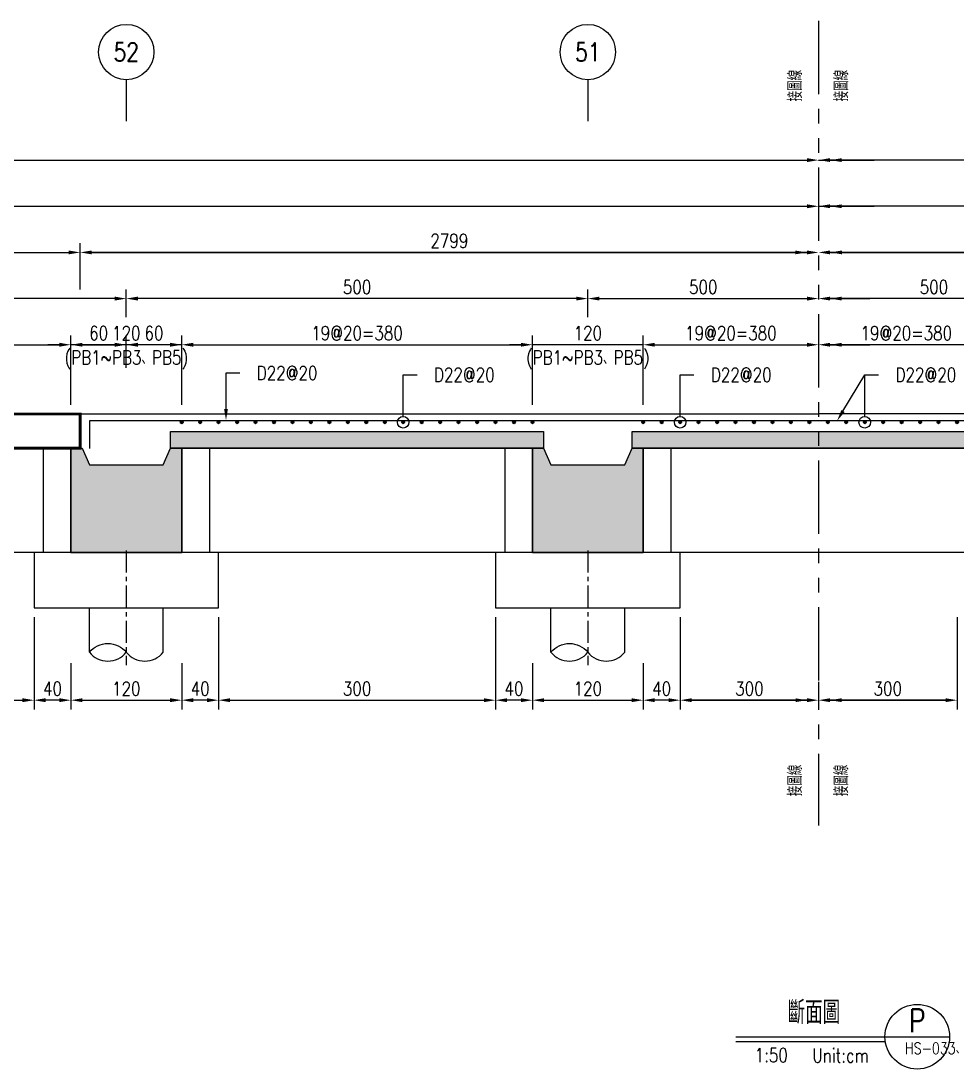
# Model space of a CAD drawing. Extents: x -791 to 13121, y -31587 to 2944.
# Drawn here: x 8910 to 9924, y -24120 to -22985 of the extents above; entities that cross this region are included whole.
import ezdxf
from ezdxf import colors
from ezdxf.entities.mleader import LeaderData, LeaderLine
from ezdxf.enums import TextEntityAlignment as Align
from ezdxf.math import Vec2, Vec3

# ---------------------------------------------------------------- set-up
doc = ezdxf.new("R2010")
doc.units = 0
doc.header["$LTSCALE"] = 0.05
for name, pattern in [('CENTER', [50.8, 31.75, -6.35, 6.35, -6.35]), ('DASHED', [19.05, 12.7, -6.35]), ('PHANTOM', [63.5, 31.75, -6.35, 6.35, -6.35, 6.35, -6.35])]:
    doc.linetypes.add(name, pattern=pattern)
doc.layers.get('0').update_dxf_attribs({"linetype": 'CONTINUOUS'})
doc.layers.get('Defpoints').update_dxf_attribs({"linetype": 'CONTINUOUS'})
for name, color, linetype in [('HB_0', 7, 'CONTINUOUS'), ('HB_DIM', 1, 'CONTINUOUS'), ('HB_ReBar', 3, 'CONTINUOUS'), ('HB_SYMBOLS', 7, 'CONTINUOUS'), ('HB_TXT_CTEXT', 2, 'CONTINUOUS'), ('底圖', 7, 'CONTINUOUS'), ('預鑄梁', 4, 'CONTINUOUS'), ('預鑄版_HATCH', 253, 'CONTINUOUS')]:
    doc.layers.add(name, color=color, linetype=linetype)
doc.styles.get("Standard").update_dxf_attribs({"font": 'ROMANS.shx', "width": 0.8, "bigfont": 'lchinap.shx'})
doc.dimstyles.new('50cm', dxfattribs={"dimscale": 5, "dimtxt": 3, "dimasz": 2.5, "dimexe": 2, "dimexo": 2, "dimgap": 1, "dimtad": 1, "dimdsep": 46, "dimtxsty": 'Standard', "dimcen": 0, "dimclrt": 2, "dimadec": 0, "dimazin": 0, "dimtfac": 1, "dimtix": 1, "dimtmove": 2, "dimatfit": 3, "dimfxl": 0, "dimtolj": 1, "dimtzin": 0, "dimarcsym": 0})

# ---------------------------------------------------------------- blocks, each defined once
blk = doc.blocks.new('gr_t')
at = {"layer": 'HB_SYMBOLS', "color": 4, "linetype": 'Continuous'}
blk.add_line((0, -6), (0, -15), dxfattribs=at)
blk.add_circle((0, 0), 6, dxfattribs=at)
at = {"layer": 'HB_SYMBOLS', "color": 4, "linetype": 'Continuous', "width": 0.8}
blk.add_attdef('A', text='', height=4.5, dxfattribs=at).set_placement((0, 0), align=Align.MIDDLE)
blk = doc.blocks.new('*D2176')
at = {"layer": 'Defpoints', "color": 0}
for p in [(0, 375), (-2500, 171.2), (0, 150)]:
    blk.add_point(p, dxfattribs=at)
at = {"layer": 'HB_DIM', "color": 0, "lineweight": -2}
for p, q in [((-2500, 181.2), (-2500, 385)), ((-2487.5, 375), (-12.5, 375))]:
    blk.add_line(p, q, dxfattribs=at)
at = {"layer": 'HB_DIM', "color": 0}
for points in [[(-2487.5, 377.1), (-2487.5, 372.9), (-2500, 375)], [(-12.5, 377.1), (-12.5, 372.9), (0, 375)]]:
    blk.add_solid(points, dxfattribs=at)
at = {"layer": 'HB_DIM', "color": 2, "insert": (-1270, 387.5), "char_height": 15, "attachment_point": 5}
blk.add_mtext('\\A1;4499', dxfattribs=at)
blk = doc.blocks.new('*D2177')
at = {"layer": 'Defpoints', "color": 0}
for p in [(0, 425), (-2500, 171.2), (0, 150)]:
    blk.add_point(p, dxfattribs=at)
at = {"layer": 'HB_DIM', "color": 0, "lineweight": -2}
for p, q in [((-2500, 181.2), (-2500, 435)), ((-2487.5, 425), (-12.5, 425))]:
    blk.add_line(p, q, dxfattribs=at)
at = {"layer": 'HB_DIM', "color": 0}
for points in [[(-2487.5, 427.1), (-2487.5, 422.9), (-2500, 425)], [(-12.5, 427.1), (-12.5, 422.9), (0, 425)]]:
    blk.add_solid(points, dxfattribs=at)
at = {"layer": 'HB_DIM', "color": 2, "insert": (-1269.5, 437.5), "char_height": 15, "attachment_point": 5}
blk.add_mtext('\\A1;4500', dxfattribs=at)
blk = doc.blocks.new('預鑄樁帽2x2')
at = {"layer": 'HB_0'}
blk.add_lwpolyline([(-100, 0), (100, 0), (100, 60), (-100, 60)], close=True, dxfattribs=at)
blk = doc.blocks.new('PS57')
at = {"layer": '預鑄版_HATCH', "linetype": 'Continuous'}
h = blk.add_hatch(color=256, dxfattribs=at)
h.dxf.hatch_style = 2
h.paths.add_polyline_path([(0, 18), (404, 18), (404, 0), (0, 0)])
at = {"layer": 'HB_0', "color": 7, "linetype": 'Continuous'}
blk.add_lwpolyline([(0, 18), (404, 18), (404, 0), (0, 0)], close=True, dxfattribs=at)
blk = doc.blocks.new('*D2179')
at = {"layer": 'Defpoints', "color": 0}
for p in [(-310, 225), (-690, 150), (-310, 150)]:
    blk.add_point(p, dxfattribs=at)
at = {"layer": 'HB_DIM', "color": 0, "lineweight": -2}
for p, q in [((-690, 160), (-690, 235)), ((-310, 160), (-310, 235)), ((-677.5, 225), (-322.5, 225))]:
    blk.add_line(p, q, dxfattribs=at)
at = {"layer": 'HB_DIM', "color": 0}
for points in [[(-677.5, 227.1), (-677.5, 222.9), (-690, 225)], [(-322.5, 227.1), (-322.5, 222.9), (-310, 225)]]:
    blk.add_solid(points, dxfattribs=at)
at = {"layer": 'HB_DIM', "color": 2, "insert": (-500, 237.5), "char_height": 15, "attachment_point": 5}
blk.add_mtext('\\A1;19@20=380', dxfattribs=at)
blk = doc.blocks.new('*D2180')
at = {"layer": 'Defpoints', "color": 0}
for p in [(-750, 225), (-750, 190), (-690, 150)]:
    blk.add_point(p, dxfattribs=at)
at = {"layer": 'HB_DIM', "color": 0, "lineweight": -2}
for p, q in [((-750, 200), (-750, 235)), ((-690, 160), (-690, 235)), ((-702.5, 225), (-737.5, 225))]:
    blk.add_line(p, q, dxfattribs=at)
at = {"layer": 'HB_DIM', "color": 0}
for points in [[(-737.5, 227.1), (-737.5, 222.9), (-750, 225)], [(-702.5, 227.1), (-702.5, 222.9), (-690, 225)]]:
    blk.add_solid(points, dxfattribs=at)
at = {"layer": 'HB_DIM', "color": 2, "insert": (-720, 237.5), "char_height": 15, "attachment_point": 5}
blk.add_mtext('\\A1;60', dxfattribs=at)
blk = doc.blocks.new('*D2181')
at = {"layer": 'Defpoints', "color": 0}
for p in [(-810, 225), (-1190, 150), (-810, 150)]:
    blk.add_point(p, dxfattribs=at)
at = {"layer": 'HB_DIM', "color": 0, "lineweight": -2}
for p, q in [((-1190, 160), (-1190, 235)), ((-810, 160), (-810, 235)), ((-1177.5, 225), (-822.5, 225))]:
    blk.add_line(p, q, dxfattribs=at)
at = {"layer": 'HB_DIM', "color": 0}
for points in [[(-1177.5, 227.1), (-1177.5, 222.9), (-1190, 225)], [(-822.5, 227.1), (-822.5, 222.9), (-810, 225)]]:
    blk.add_solid(points, dxfattribs=at)
at = {"layer": 'HB_DIM', "color": 2, "insert": (-1000, 237.5), "char_height": 15, "attachment_point": 5}
blk.add_mtext('\\A1;380', dxfattribs=at)
blk = doc.blocks.new('*D2182')
at = {"layer": 'Defpoints', "color": 0}
for p in [(-750, 225), (-750, 190), (-810, 150)]:
    blk.add_point(p, dxfattribs=at)
at = {"layer": 'HB_DIM', "color": 0, "lineweight": -2}
for p, q in [((-810, 160), (-810, 235)), ((-750, 200), (-750, 235)), ((-797.5, 225), (-762.5, 225))]:
    blk.add_line(p, q, dxfattribs=at)
at = {"layer": 'HB_DIM', "color": 0}
for points in [[(-797.5, 227.1), (-797.5, 222.9), (-810, 225)], [(-762.5, 227.1), (-762.5, 222.9), (-750, 225)]]:
    blk.add_solid(points, dxfattribs=at)
at = {"layer": 'HB_DIM', "color": 2, "insert": (-780, 237.5), "char_height": 15, "attachment_point": 5}
blk.add_mtext('\\A1;60', dxfattribs=at)
blk = doc.blocks.new('ReBarPoint')
at = {"layer": 'HB_0'}
h = blk.add_hatch(color=0, dxfattribs=at)
h.dxf.hatch_style = 1
edge = h.paths.add_edge_path()
edge.add_arc((0, 0), 1.5, 0, 360)
at = {"layer": 'HB_ReBar', "color": 0}
blk.add_circle((0, 0), 1.5, dxfattribs=at)
blk = doc.blocks.new('_DotBlank')
at = {"color": 0, "linetype": 'ByBlock', "lineweight": -2}
blk.add_line((-0.5, 0), (-1, 0), dxfattribs=at)
blk.add_circle((0, 0), 0.5, dxfattribs=at)
blk = doc.blocks.new('*D2185')
at = {"layer": 'Defpoints', "color": 0}
for p in [(-650, -60), (-350, -60), (-350, -160)]:
    blk.add_point(p, dxfattribs=at)
at = {"layer": 'HB_DIM', "color": 0, "lineweight": -2}
for p, q in [((-650, -70), (-650, -170)), ((-350, -70), (-350, -170)), ((-637.5, -160), (-362.5, -160))]:
    blk.add_line(p, q, dxfattribs=at)
at = {"layer": 'HB_DIM', "color": 0}
for points in [[(-637.5, -157.9), (-637.5, -162.1), (-650, -160)], [(-362.5, -157.9), (-362.5, -162.1), (-350, -160)]]:
    blk.add_solid(points, dxfattribs=at)
at = {"layer": 'HB_DIM', "color": 2, "insert": (-500, -147.5), "char_height": 15, "attachment_point": 5}
blk.add_mtext('\\A1;300', dxfattribs=at)
blk = doc.blocks.new('*D2192')
at = {"layer": 'Defpoints', "color": 0}
for p in [(0, 225), (0, 225), (-190, 150)]:
    blk.add_point(p, dxfattribs=at)
at = {"layer": 'HB_DIM', "color": 0, "lineweight": -2}
for p, q in [((-190, 160), (-190, 235)), ((-177.5, 225), (-12.5, 225))]:
    blk.add_line(p, q, dxfattribs=at)
at = {"layer": 'HB_DIM', "color": 0}
for points in [[(-177.5, 227.1), (-177.5, 222.9), (-190, 225)], [(-12.5, 227.1), (-12.5, 222.9), (0, 225)]]:
    blk.add_solid(points, dxfattribs=at)
at = {"layer": 'HB_DIM', "color": 2, "insert": (-95, 237.5), "char_height": 15, "attachment_point": 5}
blk.add_mtext('\\A1;19@20=380', dxfattribs=at)
blk = doc.blocks.new('*D2193')
at = {"layer": 'Defpoints', "color": 0}
for p in [(-150, -60), (0, -160), (0, -160)]:
    blk.add_point(p, dxfattribs=at)
at = {"layer": 'HB_DIM', "color": 0, "lineweight": -2}
for p, q in [((-150, -70), (-150, -170)), ((-137.5, -160), (-12.5, -160))]:
    blk.add_line(p, q, dxfattribs=at)
at = {"layer": 'HB_DIM', "color": 0}
for points in [[(-137.5, -157.9), (-137.5, -162.1), (-150, -160)], [(-12.5, -157.9), (-12.5, -162.1), (0, -160)]]:
    blk.add_solid(points, dxfattribs=at)
at = {"layer": 'HB_DIM', "color": 2, "insert": (-75, -147.5), "char_height": 15, "attachment_point": 5}
blk.add_mtext('\\A1;300', dxfattribs=at)
blk = doc.blocks.new('PB2')
at = {"layer": 'HB_0'}
h = blk.add_hatch(color=253, dxfattribs=at)
h.dxf.hatch_style = 1
h.paths.add_polyline_path([(0, 0), (0, 113), (12, 113), (20, 95), (100, 95), (108, 113), (120, 113), (120, 0)])
at = {"layer": '預鑄梁'}
blk.add_lwpolyline([(0, 0), (0, 113), (12, 113), (20, 95), (100, 95), (108, 113), (120, 113), (120, 0), (0, 0)], dxfattribs=at)
blk = doc.blocks.new('*D2196')
at = {"layer": 'Defpoints', "color": 0}
for p in [(-800, 325), (-800, 275), (-2500, 171.2)]:
    blk.add_point(p, dxfattribs=at)
at = {"layer": 'HB_DIM', "color": 0, "lineweight": -2}
for p, q in [((-2500, 181.2), (-2500, 335)), ((-800, 285), (-800, 335)), ((-2487.5, 325), (-812.5, 325))]:
    blk.add_line(p, q, dxfattribs=at)
at = {"layer": 'HB_DIM', "color": 0}
for points in [[(-2487.5, 327.1), (-2487.5, 322.9), (-2500, 325)], [(-812.5, 327.1), (-812.5, 322.9), (-800, 325)]]:
    blk.add_solid(points, dxfattribs=at)
at = {"layer": 'HB_DIM', "color": 2, "insert": (-1650, 341.9), "char_height": 15, "attachment_point": 5}
blk.add_mtext('\\A1;1700(預打段)', dxfattribs=at)
blk = doc.blocks.new('*D2197')
at = {"layer": 'Defpoints', "color": 0}
for p in [(0, 325), (-800, 275), (0, 275)]:
    blk.add_point(p, dxfattribs=at)
at = {"layer": 'HB_DIM', "color": 0, "lineweight": -2}
for p, q in [((-800, 285), (-800, 335)), ((-787.5, 325), (-12.5, 325))]:
    blk.add_line(p, q, dxfattribs=at)
at = {"layer": 'HB_DIM', "color": 0}
for points in [[(-787.5, 327.1), (-787.5, 322.9), (-800, 325)], [(-12.5, 327.1), (-12.5, 322.9), (0, 325)]]:
    blk.add_solid(points, dxfattribs=at)
at = {"layer": 'HB_DIM', "color": 2, "insert": (-400, 337.5), "char_height": 15, "attachment_point": 5}
blk.add_mtext('\\A1;2799', dxfattribs=at)
blk = doc.blocks.new('*D2198')
at = {"layer": 'Defpoints', "color": 0}
for p in [(-1150, -60), (-850, -60), (-850, -160)]:
    blk.add_point(p, dxfattribs=at)
at = {"layer": 'HB_DIM', "color": 0, "lineweight": -2}
for p, q in [((-1150, -70), (-1150, -170)), ((-850, -70), (-850, -170)), ((-1137.5, -160), (-862.5, -160))]:
    blk.add_line(p, q, dxfattribs=at)
at = {"layer": 'HB_DIM', "color": 0}
for points in [[(-1137.5, -157.9), (-1137.5, -162.1), (-1150, -160)], [(-862.5, -157.9), (-862.5, -162.1), (-850, -160)]]:
    blk.add_solid(points, dxfattribs=at)
at = {"layer": 'HB_DIM', "color": 2, "insert": (-1000, -147.5), "char_height": 15, "attachment_point": 5}
blk.add_mtext('\\A1;300', dxfattribs=at)
blk = doc.blocks.new('*D2209')
at = {"layer": 'Defpoints', "color": 0}
for p in [(-750, 275), (-750, 245), (-250, 245)]:
    blk.add_point(p, dxfattribs=at)
at = {"layer": 'HB_DIM', "color": 0, "lineweight": -2}
for p, q in [((-750, 255), (-750, 285)), ((-250, 255), (-250, 285)), ((-262.5, 275), (-737.5, 275))]:
    blk.add_line(p, q, dxfattribs=at)
at = {"layer": 'HB_DIM', "color": 0}
for points in [[(-737.5, 277.1), (-737.5, 272.9), (-750, 275)], [(-262.5, 277.1), (-262.5, 272.9), (-250, 275)]]:
    blk.add_solid(points, dxfattribs=at)
at = {"layer": 'HB_DIM', "color": 2, "insert": (-500, 287.5), "char_height": 15, "attachment_point": 5}
blk.add_mtext('\\A1;500', dxfattribs=at)
blk = doc.blocks.new('*D2210')
at = {"layer": 'Defpoints', "color": 0}
for p in [(-1250, 275), (-1250, 245), (-750, 245)]:
    blk.add_point(p, dxfattribs=at)
at = {"layer": 'HB_DIM', "color": 0, "lineweight": -2}
for p, q in [((-1250, 255), (-1250, 285)), ((-750, 255), (-750, 285)), ((-762.5, 275), (-1237.5, 275))]:
    blk.add_line(p, q, dxfattribs=at)
at = {"layer": 'HB_DIM', "color": 0}
for points in [[(-1237.5, 277.1), (-1237.5, 272.9), (-1250, 275)], [(-762.5, 277.1), (-762.5, 272.9), (-750, 275)]]:
    blk.add_solid(points, dxfattribs=at)
at = {"layer": 'HB_DIM', "color": 2, "insert": (-1000, 287.5), "char_height": 15, "attachment_point": 5}
blk.add_mtext('\\A1;500', dxfattribs=at)
blk = doc.blocks.new('*D2213')
at = {"layer": 'Defpoints', "color": 0}
for p in [(0, 275), (0, 275), (-250, 245)]:
    blk.add_point(p, dxfattribs=at)
at = {"layer": 'HB_DIM', "color": 0, "lineweight": -2}
for p, q in [((-250, 255), (-250, 285)), ((-237.5, 275), (-12.5, 275))]:
    blk.add_line(p, q, dxfattribs=at)
at = {"layer": 'HB_DIM', "color": 0}
for points in [[(-237.5, 277.1), (-237.5, 272.9), (-250, 275)], [(-12.5, 277.1), (-12.5, 272.9), (0, 275)]]:
    blk.add_solid(points, dxfattribs=at)
at = {"layer": 'HB_DIM', "color": 2, "insert": (-125, 287.5), "char_height": 15, "attachment_point": 5}
blk.add_mtext('\\A1;500', dxfattribs=at)
blk = doc.blocks.new('*D2217')
at = {"layer": 'Defpoints', "color": 0}
for p in [(-810, 225), (-810, 150), (-690, 150)]:
    blk.add_point(p, dxfattribs=at)
at = {"layer": 'HB_DIM', "color": 0, "lineweight": -2}
for p, q in [((-810, 160), (-810, 235)), ((-690, 160), (-690, 235)), ((-822.5, 225), (-835, 225)), ((-690, 225), (-810, 225)), ((-677.5, 225), (-665, 225))]:
    blk.add_line(p, q, dxfattribs=at)
at = {"layer": 'HB_DIM', "color": 0}
for points in [[(-822.5, 227.1), (-822.5, 222.9), (-810, 225)], [(-677.5, 227.1), (-677.5, 222.9), (-690, 225)]]:
    blk.add_solid(points, dxfattribs=at)
at = {"layer": 'HB_DIM', "color": 2, "char_height": 15, "attachment_point": 5}
for s, insert in [('\\A1;120', (-750, 237.5)), ('\\A1;(PB1~PB3、PB5)', (-750, 208.6))]:
    blk.add_mtext(s, dxfattribs=dict(at, insert=insert))
blk = doc.blocks.new('*D2218')
at = {"layer": 'Defpoints', "color": 0}
for p in [(-310, 225), (-310, 150), (-190, 150)]:
    blk.add_point(p, dxfattribs=at)
at = {"layer": 'HB_DIM', "color": 0, "lineweight": -2}
for p, q in [((-310, 160), (-310, 235)), ((-190, 160), (-190, 235)), ((-322.5, 225), (-335, 225)), ((-190, 225), (-310, 225)), ((-177.5, 225), (-165, 225))]:
    blk.add_line(p, q, dxfattribs=at)
at = {"layer": 'HB_DIM', "color": 0}
for points in [[(-322.5, 227.1), (-322.5, 222.9), (-310, 225)], [(-177.5, 227.1), (-177.5, 222.9), (-190, 225)]]:
    blk.add_solid(points, dxfattribs=at)
at = {"layer": 'HB_DIM', "color": 2, "char_height": 15, "attachment_point": 5}
for s, insert in [('\\A1;120', (-250, 237.5)), ('\\A1;(PB1~PB3、PB5)', (-250, 208.6))]:
    blk.add_mtext(s, dxfattribs=dict(at, insert=insert))
blk = doc.blocks.new('80cm直樁')
at = {"layer": 'HB_0', "linetype": 'Continuous'}
for p, q in [((-40, -48.1), (-40, 0)), ((40, -48.1), (40, 0))]:
    blk.add_line(p, q, dxfattribs=at)
for points in [[(-40, -48.1, -0.48), (0, -48.1, 0.48), (40, -48.1, 0.48)], [(-40, -48.1, 0.48), (0, -48.1, 0.48)]]:
    blk.add_lwpolyline(points, format="xyb", dxfattribs=at)
at = {"layer": 'HB_DIM', "color": 1, "linetype": 'CENTER', "ltscale": 15}
blk.add_line((0, 62.2), (0, -62.2), dxfattribs=at)
blk = doc.blocks.new('*D2225')
at = {"layer": 'Defpoints', "color": 0}
for p in [(-810, -110), (-690, -110), (-690, -160)]:
    blk.add_point(p, dxfattribs=at)
at = {"layer": 'HB_DIM', "color": 0, "lineweight": -2}
for p, q in [((-810, -120), (-810, -170)), ((-690, -120), (-690, -170)), ((-797.5, -160), (-702.5, -160))]:
    blk.add_line(p, q, dxfattribs=at)
at = {"layer": 'HB_DIM', "color": 0}
for points in [[(-797.5, -157.9), (-797.5, -162.1), (-810, -160)], [(-702.5, -157.9), (-702.5, -162.1), (-690, -160)]]:
    blk.add_solid(points, dxfattribs=at)
at = {"layer": 'HB_DIM', "color": 2, "insert": (-750, -147.5), "char_height": 15, "attachment_point": 5}
blk.add_mtext('\\A1;120', dxfattribs=at)
blk = doc.blocks.new('*D2226')
at = {"layer": 'Defpoints', "color": 0}
for p in [(-650, -60), (-690, -110), (-690, -160)]:
    blk.add_point(p, dxfattribs=at)
at = {"layer": 'HB_DIM', "color": 0, "lineweight": -2}
for p, q in [((-650, -70), (-650, -170)), ((-690, -120), (-690, -170)), ((-662.5, -160), (-677.5, -160))]:
    blk.add_line(p, q, dxfattribs=at)
at = {"layer": 'HB_DIM', "color": 0}
for points in [[(-677.5, -157.9), (-677.5, -162.1), (-690, -160)], [(-662.5, -157.9), (-662.5, -162.1), (-650, -160)]]:
    blk.add_solid(points, dxfattribs=at)
at = {"layer": 'HB_DIM', "color": 2, "insert": (-670, -147.5), "char_height": 15, "attachment_point": 5}
blk.add_mtext('\\A1;40', dxfattribs=at)
blk = doc.blocks.new('*D2227')
at = {"layer": 'Defpoints', "color": 0}
for p in [(-850, -60), (-810, -110), (-850, -160)]:
    blk.add_point(p, dxfattribs=at)
at = {"layer": 'HB_DIM', "color": 0, "lineweight": -2}
for p, q in [((-850, -70), (-850, -170)), ((-810, -120), (-810, -170)), ((-822.5, -160), (-837.5, -160))]:
    blk.add_line(p, q, dxfattribs=at)
at = {"layer": 'HB_DIM', "color": 0}
for points in [[(-837.5, -157.9), (-837.5, -162.1), (-850, -160)], [(-822.5, -157.9), (-822.5, -162.1), (-810, -160)]]:
    blk.add_solid(points, dxfattribs=at)
at = {"layer": 'HB_DIM', "color": 2, "insert": (-830, -147.5), "char_height": 15, "attachment_point": 5}
blk.add_mtext('\\A1;40', dxfattribs=at)
blk = doc.blocks.new('*D2228')
at = {"layer": 'Defpoints', "color": 0}
for p in [(-310, -110), (-190, -110), (-190, -160)]:
    blk.add_point(p, dxfattribs=at)
at = {"layer": 'HB_DIM', "color": 0, "lineweight": -2}
for p, q in [((-310, -120), (-310, -170)), ((-190, -120), (-190, -170)), ((-297.5, -160), (-202.5, -160))]:
    blk.add_line(p, q, dxfattribs=at)
at = {"layer": 'HB_DIM', "color": 0}
for points in [[(-297.5, -157.9), (-297.5, -162.1), (-310, -160)], [(-202.5, -157.9), (-202.5, -162.1), (-190, -160)]]:
    blk.add_solid(points, dxfattribs=at)
at = {"layer": 'HB_DIM', "color": 2, "insert": (-250, -147.5), "char_height": 15, "attachment_point": 5}
blk.add_mtext('\\A1;120', dxfattribs=at)
blk = doc.blocks.new('*D2229')
at = {"layer": 'Defpoints', "color": 0}
for p in [(-150, -60), (-190, -110), (-190, -160)]:
    blk.add_point(p, dxfattribs=at)
at = {"layer": 'HB_DIM', "color": 0, "lineweight": -2}
for p, q in [((-150, -70), (-150, -170)), ((-190, -120), (-190, -170)), ((-162.5, -160), (-177.5, -160))]:
    blk.add_line(p, q, dxfattribs=at)
at = {"layer": 'HB_DIM', "color": 0}
for points in [[(-177.5, -157.9), (-177.5, -162.1), (-190, -160)], [(-162.5, -157.9), (-162.5, -162.1), (-150, -160)]]:
    blk.add_solid(points, dxfattribs=at)
at = {"layer": 'HB_DIM', "color": 2, "insert": (-170, -147.5), "char_height": 15, "attachment_point": 5}
blk.add_mtext('\\A1;40', dxfattribs=at)
blk = doc.blocks.new('*D2230')
at = {"layer": 'Defpoints', "color": 0}
for p in [(-350, -60), (-310, -110), (-350, -160)]:
    blk.add_point(p, dxfattribs=at)
at = {"layer": 'HB_DIM', "color": 0, "lineweight": -2}
for p, q in [((-350, -70), (-350, -170)), ((-310, -120), (-310, -170)), ((-322.5, -160), (-337.5, -160))]:
    blk.add_line(p, q, dxfattribs=at)
at = {"layer": 'HB_DIM', "color": 0}
for points in [[(-337.5, -157.9), (-337.5, -162.1), (-350, -160)], [(-322.5, -157.9), (-322.5, -162.1), (-310, -160)]]:
    blk.add_solid(points, dxfattribs=at)
at = {"layer": 'HB_DIM', "color": 2, "insert": (-330, -147.5), "char_height": 15, "attachment_point": 5}
blk.add_mtext('\\A1;40', dxfattribs=at)
blk = doc.blocks.new('*D2242')
at = {"layer": 'Defpoints', "color": 0}
for p in [(0, 225), (0, 225), (190, 150)]:
    blk.add_point(p, dxfattribs=at)
at = {"layer": 'HB_DIM', "color": 0, "lineweight": -2}
for p, q in [((190, 160), (190, 235)), ((177.5, 225), (12.5, 225))]:
    blk.add_line(p, q, dxfattribs=at)
at = {"layer": 'HB_DIM', "color": 0}
for points in [[(12.5, 227.1), (12.5, 222.9), (0, 225)], [(177.5, 227.1), (177.5, 222.9), (190, 225)]]:
    blk.add_solid(points, dxfattribs=at)
at = {"layer": 'HB_DIM', "color": 2, "insert": (95, 237.5), "char_height": 15, "attachment_point": 5}
blk.add_mtext('\\A1;19@20=380', dxfattribs=at)
blk = doc.blocks.new('*D2243')
at = {"layer": 'Defpoints', "color": 0}
for p in [(150, -60), (0, -130), (0, -160)]:
    blk.add_point(p, dxfattribs=at)
at = {"layer": 'HB_DIM', "color": 0, "lineweight": -2}
for p, q in [((150, -70), (150, -170)), ((0, -140), (0, -170)), ((137.5, -160), (12.5, -160))]:
    blk.add_line(p, q, dxfattribs=at)
at = {"layer": 'HB_DIM', "color": 0}
for points in [[(12.5, -157.9), (12.5, -162.1), (0, -160)], [(137.5, -157.9), (137.5, -162.1), (150, -160)]]:
    blk.add_solid(points, dxfattribs=at)
at = {"layer": 'HB_DIM', "color": 2, "insert": (75, -147.5), "char_height": 15, "attachment_point": 5}
blk.add_mtext('\\A1;300', dxfattribs=at)
blk = doc.blocks.new('*D2244')
at = {"layer": 'Defpoints', "color": 0}
for p in [(0, 425), (0, 425), (2000, 375.1)]:
    blk.add_point(p, dxfattribs=at)
at = {"layer": 'HB_DIM', "color": 0, "lineweight": -2}
for p, q in [((2000, 385.1), (2000, 435)), ((1987.5, 425), (12.5, 425))]:
    blk.add_line(p, q, dxfattribs=at)
at = {"layer": 'HB_DIM', "color": 0}
for points in [[(12.5, 427.1), (12.5, 422.9), (0, 425)], [(1987.5, 427.1), (1987.5, 422.9), (2000, 425)]]:
    blk.add_solid(points, dxfattribs=at)
at = {"layer": 'HB_DIM', "color": 2, "insert": (1000, 437.5), "char_height": 15, "attachment_point": 5}
blk.add_mtext('\\A1;4500', dxfattribs=at)
blk = doc.blocks.new('*D2245')
at = {"layer": 'Defpoints', "color": 0}
for p in [(0, 375), (0, 375), (1999, 275.1)]:
    blk.add_point(p, dxfattribs=at)
at = {"layer": 'HB_DIM', "color": 0, "lineweight": -2}
for p, q in [((1986.5, 375), (12.5, 375)), ((1999, 285.1), (1999, 385))]:
    blk.add_line(p, q, dxfattribs=at)
at = {"layer": 'HB_DIM', "color": 0}
for points in [[(12.5, 377.1), (12.5, 372.9), (0, 375)], [(1986.5, 377.1), (1986.5, 372.9), (1999, 375)]]:
    blk.add_solid(points, dxfattribs=at)
at = {"layer": 'HB_DIM', "color": 2, "insert": (999.5, 387.5), "char_height": 15, "attachment_point": 5}
blk.add_mtext('\\A1;4499', dxfattribs=at)
blk = doc.blocks.new('*D2246')
at = {"layer": 'Defpoints', "color": 0}
for p in [(0, 325), (0, 275), (1999, 150)]:
    blk.add_point(p, dxfattribs=at)
at = {"layer": 'HB_DIM', "color": 0, "lineweight": -2}
for p, q in [((1999, 160), (1999, 335)), ((1986.5, 325), (12.5, 325))]:
    blk.add_line(p, q, dxfattribs=at)
at = {"layer": 'HB_DIM', "color": 0}
for points in [[(12.5, 327.1), (12.5, 322.9), (0, 325)], [(1986.5, 327.1), (1986.5, 322.9), (1999, 325)]]:
    blk.add_solid(points, dxfattribs=at)
at = {"layer": 'HB_DIM', "color": 2, "insert": (999.5, 337.5), "char_height": 15, "attachment_point": 5}
blk.add_mtext('\\A1;2799', dxfattribs=at)
blk = doc.blocks.new('*D2251')
at = {"layer": 'Defpoints', "color": 0}
for p in [(0, 275), (0, 275), (250, 222.5)]:
    blk.add_point(p, dxfattribs=at)
at = {"layer": 'HB_DIM', "color": 0, "lineweight": -2}
for p, q in [((250, 232.5), (250, 285)), ((237.5, 275), (12.5, 275))]:
    blk.add_line(p, q, dxfattribs=at)
at = {"layer": 'HB_DIM', "color": 0}
for points in [[(12.5, 277.1), (12.5, 272.9), (0, 275)], [(237.5, 277.1), (237.5, 272.9), (250, 275)]]:
    blk.add_solid(points, dxfattribs=at)
at = {"layer": 'HB_DIM', "color": 2, "insert": (125, 287.5), "char_height": 15, "attachment_point": 5}
blk.add_mtext('\\A1;500', dxfattribs=at)
blk = doc.blocks.new('CA')
at = {"layer": 'HB_SYMBOLS', "color": 3, "linetype": 'Continuous'}
blk.add_line((0, 0), (14, 0), dxfattribs=at)
at = {"layer": 'HB_SYMBOLS', "color": 4, "linetype": 'Continuous'}
blk.add_circle((7, 0), 7, dxfattribs=at)
at = {"layer": 'HB_SYMBOLS', "color": 3, "linetype": 'Continuous', "width": 0.8}
blk.add_attdef('A', text='', height=5, dxfattribs=at).set_placement((7, 3.5), align=Align.MIDDLE)
at = {"layer": 'HB_SYMBOLS', "color": 1, "linetype": 'Continuous', "width": 0.8}
blk.add_attdef('HB2002', text='', height=2.5, dxfattribs=at).set_placement((7, -2.5), align=Align.MIDDLE)
blk = doc.blocks.new('斷面圖P左')
at = {"layer": '預鑄版_HATCH', "linetype": 'Continuous'}
h = blk.add_hatch(color=256, dxfattribs=at)
h.dxf.hatch_style = 2
h.paths.add_polyline_path([(-202, 131), (-202, 113), (0, 113), (0, 131)])
at = {"layer": 'HB_0', "color": 252}
for p, q in [((-840, 113), (-840, 0)), ((-660, 113), (-660, 0)), ((-660, 113), (-660, 0)), ((-340, 113), (-340, 0)), ((-160, 113), (-160, 0))]:
    blk.add_line(p, q, dxfattribs=at)
at = {"layer": 'HB_0', "color": 1, "linetype": 'DASHED', "ltscale": 30, "const_width": 3}
blk.add_lwpolyline([(-800, 150), (-2500, 150), (-2500, 113), (-2298, 113), (-2202, 113), (-1798, 113), (-1702, 113), (-1298, 113), (-1202, 113), (-800, 113)], close=True, dxfattribs=at)
at = {"layer": 'HB_0'}
for points in [[(-2500, 114), (-2500, 150), (-800, 150)], [(0, 0), (-690, 0)]]:
    blk.add_lwpolyline(points, dxfattribs=at)
at = {"layer": 'HB_0', "color": 4}
for points in [[(-800, 113), (-800, 150), (0, 150)], [(-810, 112.5), (-810, 0), (-690, 0), (-690, 113), (-310, 113), (-310, 0), (-190, 0), (-190, 113), (0, 113)]]:
    blk.add_lwpolyline(points, dxfattribs=at)
at = {"layer": 'HB_0', "color": 7, "linetype": 'Continuous'}
blk.add_lwpolyline([(0, 113), (-202, 113), (-202, 131), (0, 131)], dxfattribs=at)
at = {"layer": 'HB_0'}
blk.add_lwpolyline([(-1190, 112.5), (-810, 112.5), (-810, 0), (-1190, 0)], close=True, dxfattribs=at)
at = {"layer": 'HB_DIM', "color": 4, "linetype": 'PHANTOM', "ltscale": 50}
blk.add_line((0, 575.713), (0, -295.713), dxfattribs=at)
at = {"layer": 'HB_ReBar'}
blk.add_lwpolyline([(0, 142.5), (-790, 142.5), (-790, 112.5)], dxfattribs=at)
at = {"layer": 'HB_0'}
for name, p in [('PS57', (-702, 113)), ('PB2', (-810, 0)), ('PB2', (-310, 0)), ('預鑄樁帽2x2', (-750, -60)), ('80cm直樁', (-750, -60)), ('預鑄樁帽2x2', (-250, -60)), ('80cm直樁', (-250, -60))]:
    blk.add_blockref(name, p, dxfattribs=at)
at = {"layer": 'HB_ReBar'}
for p in [(-690, 141), (-670, 141), (-650, 141), (-630, 141), (-610, 141), (-590, 141), (-570, 141), (-550, 141), (-530, 141), (-510, 141), (-490, 141), (-470, 141), (-450, 141), (-430, 141), (-410, 141), (-390, 141), (-370, 141), (-350, 141), (-330, 141), (-310, 141), (-190, 141), (-170, 141), (-150, 141), (-130, 141), (-110, 141), (-90, 141), (-70, 141), (-50, 141), (-30, 141), (-10, 141)]:
    blk.add_blockref('ReBarPoint', p, dxfattribs=at)
at = {"layer": '底圖'}
ref = blk.add_blockref('gr_t', (-750, 542.059), dxfattribs=dict(at, xscale=5, yscale=5, zscale=5))
ref.add_attrib('A', '52', dxfattribs={"layer": 'HB_SYMBOLS', "color": 4, "linetype": 'Continuous', "height": 20, "width": 0.8}).set_placement((-750, 542.059), align=Align.MIDDLE)
ref = blk.add_blockref('gr_t', (-250, 542.059), dxfattribs=dict(at, xscale=5, yscale=5, zscale=5))
ref.add_attrib('A', '51', dxfattribs={"layer": 'HB_SYMBOLS', "color": 4, "linetype": 'Continuous', "height": 20, "width": 0.8}).set_placement((-250, 542.059), align=Align.MIDDLE)
at = {"layer": 'HB_TXT_CTEXT', "linetype": 'Continuous', "width": 0.8}
for p in [(-26.189, 505.648, 0), (-26.189, -246.908, 0)]:
    blk.add_text('接圖線', height=15, rotation=90, dxfattribs=at).set_placement(p, align=Align.MIDDLE)
at = {"layer": 'HB_DIM'}
for base, text, picture, middle in [((0, 425), '4500', '*D2177', (-1269.52, 437.5)), ((0, 375), '4499', '*D2176', (-1270.02, 387.5))]:
    dim = blk.add_linear_dim(base=base, p1=(-2500, 171.247), p2=(0, 150), text=text, dimstyle='50cm', override={"dimse2": 1}, dxfattribs=at)
    dim.commit()
    dim.dimension.update_dxf_attribs({"geometry": picture, "text_midpoint": middle, "dimtype": 160})
for base, p1, p2, text, picture, middle in [((-800, 325), (-2500, 171.247), (-800, 275), '<>(預打段)', '*D2196', (-1650, 341.875)), ((0, 275), (-250, 245), (0, 275), '500', '*D2213', (-125, 287.5)), ((-310, 225), (-690, 150), (-310, 150), '19@20=<>', '*D2179', (-500, 237.5)), ((0, 225), (-190, 150), (0, 225), '19@20=380', '*D2192', (-95, 237.5)), ((0, -160), (-150, -60), (0, -160), '300', '*D2193', (-75, -147.5))]:
    dim = blk.add_linear_dim(base=base, p1=p1, p2=p2, text=text, dimstyle='50cm', dxfattribs=at)
    dim.commit()
    dim.dimension.update_dxf_attribs({"geometry": picture, "text_midpoint": middle})
dim = blk.add_linear_dim(base=(0, 325), p1=(-800, 275), p2=(0, 275), text='2799', dimstyle='50cm', override={"dimse2": 1}, dxfattribs=at)
dim.commit()
dim.dimension.update_dxf_attribs({"geometry": '*D2197', "text_midpoint": (-400, 337.5)})
for base, p1, p2, picture, middle in [((-1250, 275), (-750, 245), (-1250, 245), '*D2210', (-1000, 287.5)), ((-750, 275), (-250, 245), (-750, 245), '*D2209', (-500, 287.5)), ((-810, 225), (-1190, 150), (-810, 150), '*D2181', (-1000, 237.5)), ((-750, 225), (-810, 150), (-750, 190), '*D2182', (-780, 237.5)), ((-850, -160), (-1150, -60), (-850, -60), '*D2198', (-1000, -147.5)), ((-850, -160), (-810, -110), (-850, -60), '*D2227', (-830, -147.5)), ((-690, -160), (-650, -60), (-690, -110), '*D2226', (-670, -147.5)), ((-350, -160), (-650, -60), (-350, -60), '*D2185', (-500, -147.5)), ((-350, -160), (-310, -110), (-350, -60), '*D2230', (-330, -147.5)), ((-190, -160), (-150, -60), (-190, -110), '*D2229', (-170, -147.5)), ((-690, -160), (-810, -110), (-690, -110), '*D2225', (-750, -147.5)), ((-190, -160), (-310, -110), (-190, -110), '*D2228', (-250, -147.5))]:
    dim = blk.add_linear_dim(base=base, p1=p1, p2=p2, dimstyle='50cm', dxfattribs=at)
    dim.commit()
    dim.dimension.update_dxf_attribs({"geometry": picture, "text_midpoint": middle})
for base, p1, p2, picture, middle in [((-810, 225), (-690, 150), (-810, 150), '*D2217', (-750, 225)), ((-310, 225), (-190, 150), (-310, 150), '*D2218', (-250, 225))]:
    dim = blk.add_linear_dim(base=base, p1=p1, p2=p2, angle=180, text='<>\\X(PB1~PB3、PB5)', dimstyle='50cm', dxfattribs=at)
    dim.commit()
    dim.dimension.update_dxf_attribs({"geometry": picture, "text_midpoint": middle})
dim = blk.add_linear_dim(base=(-750, 225), p1=(-690, 150), p2=(-750, 190), angle=180, dimstyle='50cm', dxfattribs=at)
dim.commit()
dim.dimension.update_dxf_attribs({"geometry": '*D2180', "text_midpoint": (-720, 237.5)})
for points in [[(-12.847, 325), (-787.5, 325)], [(-12.486, -160), (-137.5, -160)]]:
    blk.add_leader(points, dimstyle='50cm', override={"dimse2": 1}, dxfattribs=at)
ml = blk.add_multileader_mtext('Standard', dxfattribs=at)
ml.set_content('D22@20', color=2)
ml.set_leader_properties(color=1)
ml.build(insert=Vec2(0, 0))
ml.multileader.update_dxf_attribs({"dogleg_length": 3, "arrow_head_size": 12.5, "scale": 5})
ctx = ml.context
ctx.base_point, ctx.scale, ctx.char_height, ctx.arrow_head_size, ctx.landing_gap_size, ctx.plane_origin = Vec3(-626.995, 194.417), 5, 15, 12.5, 15, Vec3(-641.995, 143.024)
ctx.text_align_type = 2
notes = []
notes.append((ctx, [(0, (1, 1, 0), (-641.995, 194.417), (1, 0), 15, [(0, [(-641.995, 143.024)], 0, [])])]))
ctx.mtext.insert, ctx.mtext.alignment, ctx.mtext.flow_direction = Vec3(-542.852, 201.917), 3, 5
ml = blk.add_multileader_mtext('Standard', dxfattribs=at)
ml.set_content('D22@20', color=2)
ml.set_leader_properties(color=1)
ml.set_arrow_properties(name='DOTBLANK')
ml.build(insert=Vec2(0, 0))
ml.multileader.update_dxf_attribs({"dogleg_length": 3, "arrow_head_size": 12.5, "scale": 5})
ctx = ml.context
ctx.base_point, ctx.scale, ctx.char_height, ctx.arrow_head_size, ctx.landing_gap_size, ctx.plane_origin = Vec3(-435, 192.393), 5, 15, 12.5, 15, Vec3(-450, 141)
ctx.text_align_type = 2
notes.append((ctx, [(0, (1, 1, 0), (-450, 192.393), (1, 0), 15, [(0, [(-450, 141)], 0, [])])]))
ctx.mtext.insert, ctx.mtext.alignment, ctx.mtext.flow_direction = Vec3(-350.857, 199.893), 3, 5
ml = blk.add_multileader_mtext('Standard', dxfattribs=at)
ml.set_content('D22@20', color=2)
ml.set_leader_properties(color=1)
ml.set_arrow_properties(name='DOTBLANK')
ml.build(insert=Vec2(0, 0))
ml.multileader.update_dxf_attribs({"dogleg_length": 3, "arrow_head_size": 12.5, "scale": 5})
ctx = ml.context
ctx.base_point, ctx.scale, ctx.char_height, ctx.arrow_head_size, ctx.landing_gap_size, ctx.plane_origin = Vec3(-135, 192.393), 5, 15, 12.5, 15, Vec3(-150, 141)
ctx.text_align_type = 2
notes.append((ctx, [(0, (1, 1, 0), (-150, 192.393), (1, 0), 15, [(0, [(-150, 141)], 0, [])])]))
ctx.mtext.insert, ctx.mtext.alignment, ctx.mtext.flow_direction = Vec3(-50.857, 199.893), 3, 5
for ctx, leaders in notes:
    for number, flags, end, landing, length, lines in leaders:
        leader = LeaderData()
        leader.index, (leader.has_last_leader_line, leader.has_dogleg_vector, leader.attachment_direction) = number, flags
        leader.last_leader_point, leader.dogleg_vector, leader.dogleg_length = Vec3(end), Vec3(landing), length
        for number, points, colour, breaks in lines:
            line = LeaderLine()
            line.index, line.vertices, line.color, line.breaks = number, Vec3.list(points), colors.encode_raw_color(colour), breaks
            leader.lines.append(line)
        ctx.leaders.append(leader)
blk = doc.blocks.new('斷面圖P右')
at = {"layer": '預鑄版_HATCH', "linetype": 'Continuous'}
h = blk.add_hatch(color=256, dxfattribs=at)
h.dxf.hatch_style = 2
h.paths.add_polyline_path([(202, 113), (202, 131), (0, 131), (0, 113)])
at = {"layer": 'HB_0', "color": 4}
blk.add_lwpolyline([(0, 113), (190, 113), (190, -155), (310, -155), (310, -42), (690, -42), (690, -155), (810, -155), (810, 113), (1190, 113), (1190, 0), (1310, 0), (1310, 113), (1690, 113), (1690, 0), (1810, 0), (1810, 113), (1999, 113), (1999, 150), (0, 150)], dxfattribs=at)
at = {"layer": 'HB_0', "color": 7, "linetype": 'Continuous'}
blk.add_lwpolyline([(0, 131), (202, 131), (202, 113), (0, 113)], dxfattribs=at)
at = {"layer": 'HB_0'}
blk.add_lwpolyline([(190, 0), (0, 0)], dxfattribs=at)
at = {"layer": 'HB_DIM', "color": 4, "linetype": 'PHANTOM', "ltscale": 50}
blk.add_line((0, 575.713), (0, -295.713), dxfattribs=at)
at = {"layer": 'HB_ReBar'}
blk.add_lwpolyline([(297.5, 142.5), (0, 142.5)], dxfattribs=at)
for p in [(10, 141), (30, 141), (50, 141), (70, 141), (90, 141), (110, 141), (130, 141), (150, 141)]:
    blk.add_blockref('ReBarPoint', p, dxfattribs=at)
at = {"layer": 'HB_TXT_CTEXT', "linetype": 'Continuous', "width": 0.8}
for p in [(23.811, 505.648, 0), (23.811, -246.908, 0)]:
    blk.add_text('接圖線', height=15, rotation=90, dxfattribs=at).set_placement(p, align=Align.MIDDLE)
at = {"layer": 'HB_DIM'}
for base, p1, p2, text, picture, middle in [((0, 425), (2000, 375.108), (0, 425), '4500', '*D2244', (1000, 437.5)), ((0, 375), (1999, 275.108), (0, 375), '4499', '*D2245', (999.5, 387.5))]:
    dim = blk.add_linear_dim(base=base, p1=p1, p2=p2, text=text, dimstyle='50cm', dxfattribs=at)
    dim.commit()
    dim.dimension.update_dxf_attribs({"geometry": picture, "text_midpoint": middle})
dim = blk.add_linear_dim(base=(0, 325), p1=(1999, 150), p2=(0, 275), angle=180, text='2799', dimstyle='50cm', override={"dimse2": 1}, dxfattribs=at)
dim.commit()
dim.dimension.update_dxf_attribs({"geometry": '*D2246', "text_midpoint": (999.5, 337.5)})
for base, p1, p2, text, picture, middle in [((0, 275), (250, 222.5), (0, 275), '500', '*D2251', (125, 287.5)), ((0, 225), (190, 150), (0, 225), '19@20=380', '*D2242', (95, 237.5)), ((0, -160), (150, -60), (0, -130), '300', '*D2243', (75, -147.5))]:
    dim = blk.add_linear_dim(base=base, p1=p1, p2=p2, angle=180, text=text, dimstyle='50cm', dxfattribs=at)
    dim.commit()
    dim.dimension.update_dxf_attribs({"geometry": picture, "text_midpoint": middle})
for points in [[(0, 425), (47.509, 425)], [(12.555, 425), (60.064, 425)], [(0, 375), (47.509, 375)], [(12.555, 375), (60.064, 375)], [(12.847, 325), (787.5, 325)], [(12.439, 275), (55.445, 275)], [(12.486, 225), (55.491, 225)], [(12.586, -160), (137.5, -160)]]:
    blk.add_leader(points, dimstyle='50cm', override={"dimse2": 1}, dxfattribs=at)
ml = blk.add_multileader_mtext('Standard', dxfattribs=at)
ml.set_content('', color=2)
ml.set_leader_properties(color=1)
ml.build(insert=Vec2(0, 0))
ml.multileader.update_dxf_attribs({"dogleg_length": 3, "arrow_head_size": 12.5, "scale": 5})
ctx = ml.context
ctx.base_point, ctx.scale, ctx.char_height, ctx.arrow_head_size, ctx.landing_gap_size, ctx.plane_origin = Vec3(65, 192.393), 5, 15, 12.5, 15, Vec3(30, 142.5)
ctx.text_align_type = 2
notes = []
notes.append((ctx, [(0, (1, 1, 0), (50, 192.393), (1, 0), 15, [(0, [(20, 142.5)], 0, [])])]))
ctx.mtext.insert, ctx.mtext.alignment, ctx.mtext.flow_direction = Vec3(80, 199.893), 3, 5
ml = blk.add_multileader_mtext('Standard', dxfattribs=at)
ml.set_content('D22@20', color=2)
ml.set_leader_properties(color=1)
ml.set_arrow_properties(name='DOTBLANK')
ml.build(insert=Vec2(0, 0))
ml.multileader.update_dxf_attribs({"dogleg_length": 3, "arrow_head_size": 12.5, "scale": 5})
ctx = ml.context
ctx.base_point, ctx.scale, ctx.char_height, ctx.arrow_head_size, ctx.landing_gap_size, ctx.plane_origin = Vec3(65, 192.393), 5, 15, 12.5, 15, Vec3(50, 141)
ctx.text_align_type = 2
notes.append((ctx, [(0, (1, 1, 0), (50, 192.393), (1, 0), 15, [(0, [(50, 141)], 0, [])])]))
ctx.mtext.insert, ctx.mtext.alignment, ctx.mtext.flow_direction = Vec3(149.143, 199.893), 3, 5
for ctx, leaders in notes:
    for number, flags, end, landing, length, lines in leaders:
        leader = LeaderData()
        leader.index, (leader.has_last_leader_line, leader.has_dogleg_vector, leader.attachment_direction) = number, flags
        leader.last_leader_point, leader.dogleg_vector, leader.dogleg_length = Vec3(end), Vec3(landing), length
        for number, points, colour, breaks in lines:
            line = LeaderLine()
            line.index, line.vertices, line.color, line.breaks = number, Vec3.list(points), colors.encode_raw_color(colour), breaks
            leader.lines.append(line)
        ctx.leaders.append(leader)

msp = doc.modelspace()

# ---------------------------------------------------------------- linework, layer by layer
at = {"layer": 'HB_TXT_CTEXT', "color": 3, "linetype": 'Continuous'}
msp.add_line((9684.458, -24085.481), (9845.976, -24085.481), dxfattribs=at)
at = {"layer": 'HB_TXT_CTEXT', "color": 1, "linetype": 'Continuous'}
msp.add_line((9684.458, -24090.481), (9846.335, -24090.481), dxfattribs=at)

# ---------------------------------------------------------------- block references
at = {"layer": 'HB_0'}
for name in ['斷面圖P左', '斷面圖P右']:
    msp.add_blockref(name, (9774.088, -23560.962), dxfattribs=at)
at = {"layer": 'HB_TXT_CTEXT', "linetype": 'Continuous'}
ref = msp.add_blockref('CA', (9845.976, -24085.481), dxfattribs=dict(at, xscale=4.99999875465619, yscale=4.99999875465619, zscale=4.99999875465619))
ref.add_attrib('HB2002', 'HS-033、HS-043、HS-053', dxfattribs={"layer": 'HB_SYMBOLS', "color": 1, "linetype": 'Continuous', "height": 12.5, "width": 0.8}).set_placement((9960.513, -24097.981), align=Align.MIDDLE)
ref.add_attrib('A', 'P', dxfattribs={"layer": 'HB_SYMBOLS', "color": 3, "linetype": 'Continuous', "height": 25, "width": 0.8}).set_placement((9880.976, -24067.981), align=Align.MIDDLE)

# ---------------------------------------------------------------- texts
at = {"layer": 'HB_0', "color": 2, "linetype": 'Continuous', "width": 0.8}
for s, p in [('1:50', (9722.835, -24105.481)), ('Unit:cm', (9797.889, -24105.481))]:
    msp.add_text(s, height=15, dxfattribs=at).set_placement(p, align=Align.MIDDLE)
at = {"layer": 'HB_TXT_CTEXT', "color": 3, "linetype": 'Continuous', "width": 0.8}
msp.add_text('斷面圖', height=25.0001, dxfattribs=at).set_placement((9769.028, -24057.981), align=Align.MIDDLE)

doc.saveas('drawing.dxf')
